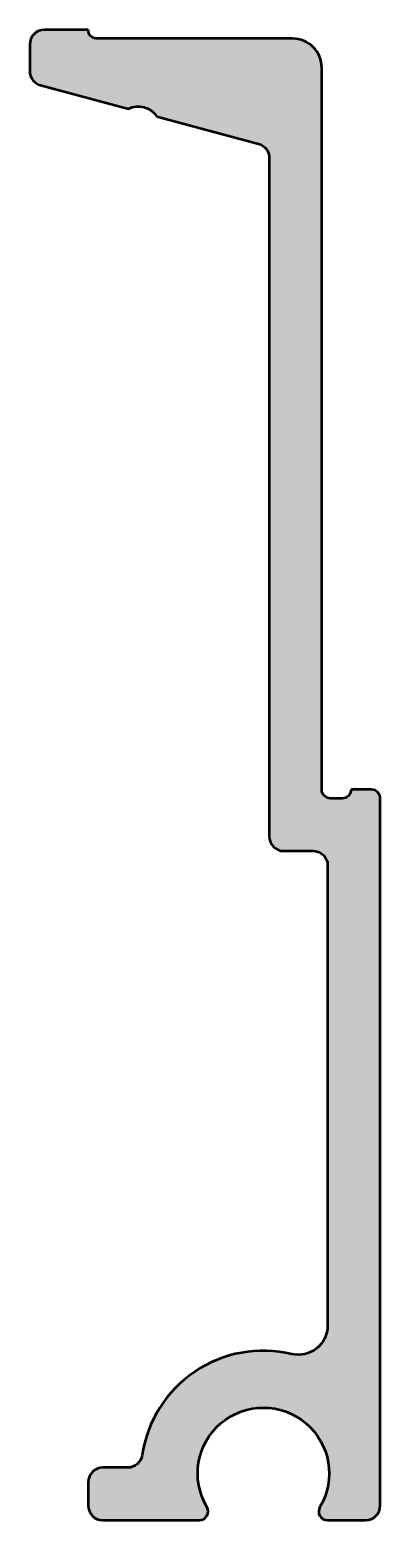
# Model space of a CAD drawing. Extents: x -12 to 0, y -25 to 26.
import ezdxf

# ---------------------------------------------------------------- set-up
doc = ezdxf.new("R2010")
doc.units = 0
doc.layers.add('0S-Alu contour', color=7, linetype='Continuous', lineweight=50)
doc.layers.add('0S-Alu hatch', color=252, linetype='Continuous', lineweight=25)

# ---------------------------------------------------------------- blocks, each defined once
blk = doc.blocks.new('438650__331B9078_A834_406C_A385_F69CCC9704D1_')
at = {"layer": '0S-Alu hatch'}
h = blk.add_hatch(color=256, dxfattribs=at)
edge = h.paths.add_edge_path()
edge.add_line((-12.0000122074527, 25.50034332274349), (-12.00001220745269, 24.58401947020444))
edge.add_arc((-11.50000132549966, 24.58401947021484), 0.5000108819530276, 180, 255.0002159090549)
edge.add_line((-11.6294118445064, 24.10104555824665), (-8.619277848093297, 23.29445955381388))
edge.add_ellipse((-8.272190472992701, 22.65796752057624), major_axis=(-0.724977071588623, 0), ratio=1, start_angle=211.3970070825181, end_angle=298.6042085965709, ccw=False)
edge.add_line((-7.65336598569246, 23.03565523317331), (-4.170590210386492, 22.10243682861436))
edge.add_ellipse((-4.299999757383196, 21.61947417363165), major_axis=(-0.4999997569617819, 0), ratio=1, start_angle=180, end_angle=254.9999896375167, ccw=False)
edge.add_line((-3.800000000421416, 21.61947417363165), (-3.800000000421419, -1.599813030565496))
edge.add_arc((-3.300000000421419, -1.599813030565497), 0.5, 180, 270)
edge.add_line((-3.300000000421419, -2.099813030565497), (-2.300000000421408, -2.099813030565496))
edge.add_ellipse((-2.300000000421409, -2.599813030565497), major_axis=(-0.5000000000000009, 0), ratio=1, start_angle=180, end_angle=269.99999999999994, ccw=False)
edge.add_line((-1.800000000421408, -2.599813030565497), (-1.800000000421408, -18.34035574373058))
edge.add_ellipse((-2.800000000421443, -18.34035574373059), major_axis=(-1.000000000000034, 0), ratio=1, start_angle=76.65763620291227, end_angle=180, ccw=False)
edge.add_arc((-4.000000000421408, -23.39999999999999), 4.199999999999955, 76.65763620291207, 171.4346812701061)
edge.add_ellipse((-8.647579556225637, -22.69999694824221), major_axis=(-0.5000000000000063, 0), ratio=1, start_angle=89.99999999999977, end_angle=171.4346812701065, ccw=False)
edge.add_line((-8.647579556225638, -23.19999694824222), (-9.500000000426622, -23.19999694824222))
edge.add_arc((-9.500000000421425, -23.69999694824221), 0.4999999999999858, 90.0000000005956, 180)
edge.add_line((-10.00000000042141, -23.69999694824221), (-10.00000000042141, -24.50000000001038))
edge.add_arc((-9.500000000421384, -24.49999999999998), 0.5000000000000249, 180, 269.9999999994026)
edge.add_line((-9.500000000426597, -25.00000000000001), (-6.19374109726943, -25))
edge.add_arc((-6.193741097269428, -24.7), 0.2999999999999971, 269.9999999999995, 390.6507699401296)
edge.add_ellipse((-4.000000000421407, -23.40000000000001), major_axis=(-2.249999999999985, 0), ratio=1, start_angle=149.3492300598718, end_angle=30.650769940128214, ccw=False)
edge.add_arc((-1.806258903573377, -24.7), 0.3000000000000079, 149.3492300598708, 270.0000000000021)
edge.add_line((-1.806258903573366, -25.00000000000001), (-0.5000000004213739, -25))
edge.add_arc((-0.4999896803109209, -24.50001032011049), 0.4999896799960199, 269.9988173780444, 360.0011826222799)
edge.add_line((-4.21408e-10, -24.49999999999989), (-4.214087e-10, -0.299659729003892))
edge.add_arc((-0.2999648854413071, -0.2996215771819266), 0.2999648874461183, 359.9927126858188, 450.0116582204447)
edge.add_line((-0.3000259205958878, 0.000343304054648), (-1.000012207452698, 0.0003433102641903))
edge.add_ellipse((-1.300012171372411, 0.0001961770903833), major_axis=(-0.3000000000000004, 0), ratio=1, start_angle=89.99999999999989, end_angle=180.0281003674236, ccw=False)
edge.add_line((-1.300012171372412, -0.2998038229096171), (-1.700012207452698, -0.2998038229096169))
edge.add_ellipse((-1.700012207452697, 0.0001961770903827), major_axis=(-0.2999999999999996, 0), ratio=1, start_angle=0, end_angle=89.99999999999989, ccw=False)
edge.add_line((-2.000012207452698, 0.0001961770903828), (-2.000012207452697, 24.70034332275391))
edge.add_arc((-3.000012207452687, 24.70034332275391), 0.9999999999999896, 0, 90.00000000000018)
edge.add_line((-3.00001220745269, 25.7003433227539), (-9.699985855394047, 25.70004905756211))
edge.add_ellipse((-9.700012233301118, 26.00034332275391), major_axis=(-0.3002942663503221, 0), ratio=1, start_angle=0, end_angle=90.00503287248159, ccw=False)
edge.add_line((-10.00030649965144, 26.00034332275392), (-11.50001220745789, 26.00034332275391))
edge.add_arc((-11.50001220745268, 25.5003433227539), 0.5000000000000142, 90.00000000059623, 180)
at = {"layer": '0S-Alu contour', "color": 7}
for points in [[(-12.0000122074527, 25.50034332274349), (-12.00001220745269, 24.58401947020444)], [(-10.00030649965144, 26.00034332275392), (-11.50001220745789, 26.00034332275391)], [(-3.00001220745269, 25.7003433227539), (-9.699985855394047, 25.70004905756211)], [(-2.000012207452698, 0.0001961770903828), (-2.000012207452697, 24.70034332275391)], [(-11.6294118445064, 24.10104555824665), (-8.619277848093297, 23.29445955381388)], [(-7.65336598569246, 23.03565523317331), (-4.170590210386492, 22.10243682861436)], [(-3.800000000421416, 21.61947417363165), (-3.800000000421419, -1.599813030565496)], [(-0.3000259205958878, 0.000343304054648), (-1.000012207452698, 0.0003433102641903)], [(-1.300012171372412, -0.2998038229096171), (-1.700012207452698, -0.2998038229096169)], [(-4.21408e-10, -24.49999999999989), (-4.214087e-10, -0.299659729003892)], [(-3.300000000421419, -2.099813030565497), (-2.300000000421408, -2.099813030565496)], [(-1.800000000421408, -2.599813030565497), (-1.800000000421408, -18.34035574373058)], [(-8.647579556225638, -23.19999694824222), (-9.500000000426622, -23.19999694824222)], [(-10.00000000042141, -23.69999694824221), (-10.00000000042141, -24.50000000001038)], [(-9.500000000426597, -25.00000000000001), (-6.19374109726943, -25)], [(-1.806258903573366, -25.00000000000001), (-0.5000000004213739, -25)]]:
    blk.add_lwpolyline(points, dxfattribs=at)
for centre, radius, start, end in [((-11.50001220745268, 25.5003433227539), 0.5000000000000142, 90.00000000059623, 180), ((-3.000012207452687, 24.70034332275391), 0.9999999999999896, 0, 90.00000000000018), ((-11.50000132549966, 24.58401947021484), 0.5000108819530276, 180, 255.0002159090549), ((-0.2999648854413071, -0.2996215771819266), 0.2999648874461183, 359.9927126858188, 90.01165822044474), ((-3.300000000421419, -1.599813030565497), 0.5, 180, 270), ((-4.000000000421408, -23.39999999999999), 4.199999999999955, 76.65763620291207, 171.4346812701061), ((-9.500000000421425, -23.69999694824221), 0.4999999999999858, 90.0000000005956, 180), ((-9.500000000421384, -24.49999999999998), 0.5000000000000249, 180, 269.9999999994026), ((-6.193741097269428, -24.7), 0.2999999999999971, 269.9999999999995, 30.65076994012957), ((-1.806258903573377, -24.7), 0.3000000000000079, 149.3492300598708, 270.0000000000021), ((-0.4999896803109209, -24.50001032011049), 0.4999896799960199, 269.9988173780444, 0.0011826222798784)]:
    blk.add_arc(centre, radius, start, end, dxfattribs=at)
at = {"layer": '0S-Alu contour', "color": 7, "extrusion": (0, 0, -1)}
for centre, radius, start, end in [((9.700012233301118, 26.00034332275391), 0.3002942663503221, 269.9949671275184, 0), ((8.272190472992701, 22.65796752057624), 0.7249770715886231, 61.3957914034291, 148.6029929174819), ((4.299999757383196, 21.61947417363165), 0.4999997569617819, 105.0000103624833, 180), ((1.700012207452697, 0.0001961770903827), 0.2999999999999996, 270.0000000000002, 0), ((1.300012171372411, 0.0001961770903833), 0.3000000000000004, 179.9718996325764, 270.0000000000001), ((2.300000000421409, -2.599813030565497), 0.5000000000000009, 90.00000000000006, 180), ((2.800000000421443, -18.34035574373059), 1.000000000000034, 180, 283.3423637970877), ((4.000000000421407, -23.40000000000001), 2.249999999999985, 329.3492300598718, 210.6507699401282), ((8.647579556225637, -22.69999694824221), 0.5000000000000063, 188.5653187298935, 270.0000000000002)]:
    blk.add_arc(centre, radius, start, end, dxfattribs=at)
blk = doc.blocks.new('438650__55166ABF_0766_40EC_BCDB_DAE5C5D6C476_')
at = {"layer": '0S-Alu contour', "color": 7}
blk.add_blockref('438650__331B9078_A834_406C_A385_F69CCC9704D1_', (0, 0), dxfattribs=at)

msp = doc.modelspace()

# ---------------------------------------------------------------- block references
at = {"layer": '0S-Alu contour', "color": 7}
msp.add_blockref('438650__55166ABF_0766_40EC_BCDB_DAE5C5D6C476_', (0, 0), dxfattribs=at)

doc.saveas('drawing.dxf')
